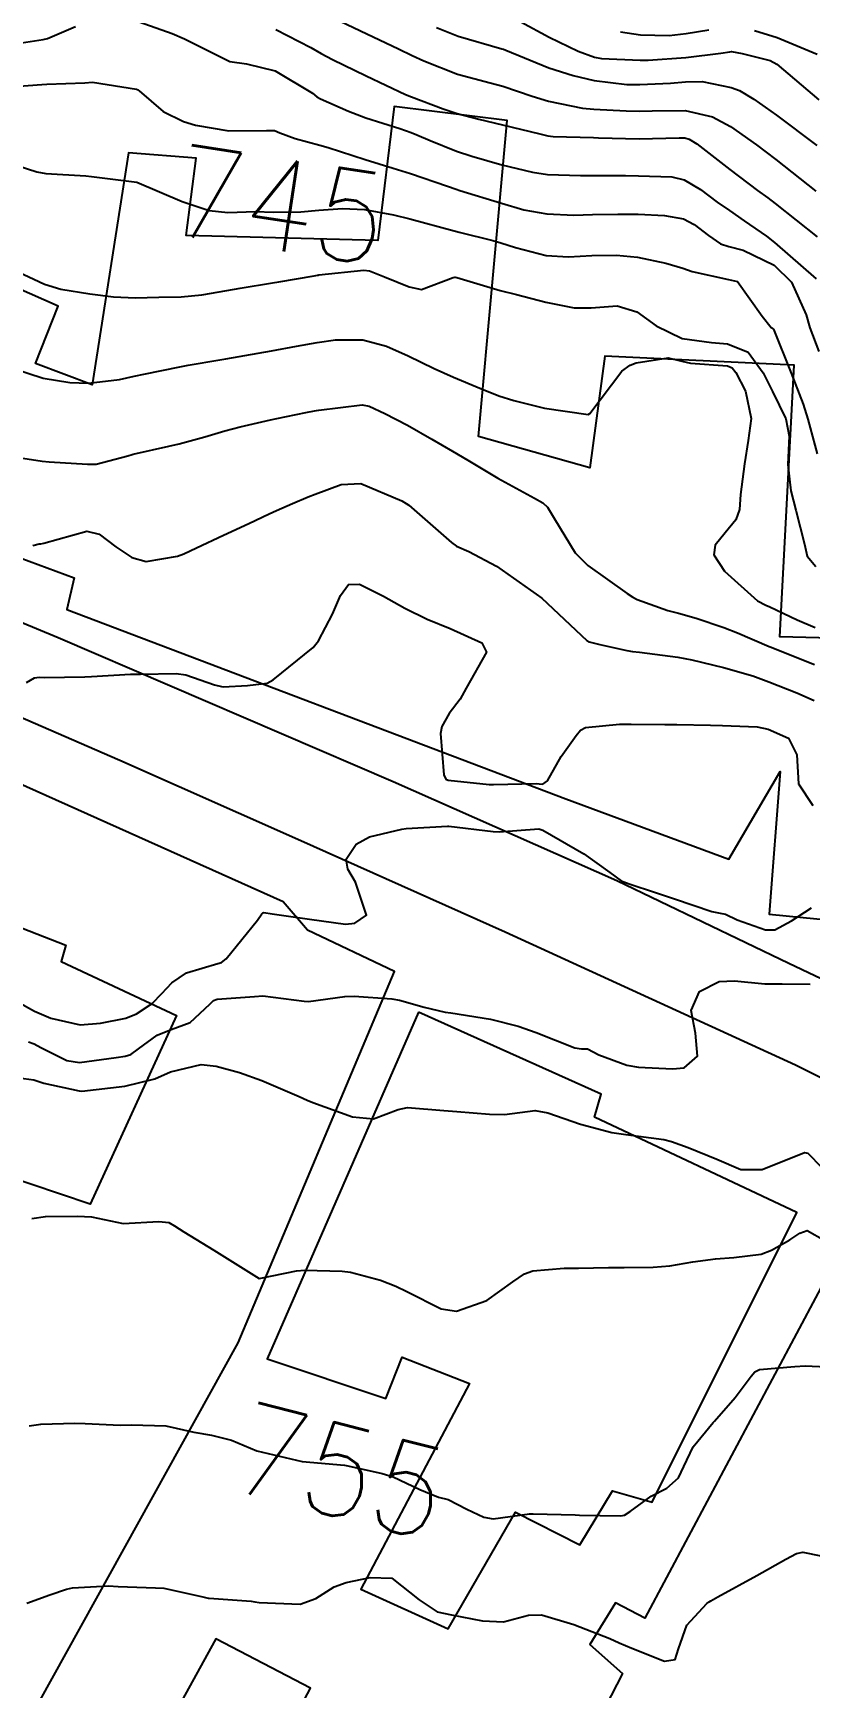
# Model space of a CAD drawing. Header units: metres. Extents: x 318500 to 325275, y 7408834 to 7428799.
# Drawn here: x 321513.3 to 321547.4, y 7415225.5 to 7415298 of the extents above; entities that cross this region are included whole.
import ezdxf
from ezdxf.enums import TextEntityAlignment as Align

# ---------------------------------------------------------------- set-up
doc = ezdxf.new("R2010")
doc.units = ezdxf.units.M
doc.header["$MEASUREMENT"] = 0
for name, color, linetype in [('Cotas', 45, 'Continuous'), ('Curvas de Nivel 1m', 11, 'Continuous'), ('Curvas de Nivel 5m', 15, 'Continuous'), ('Edificações', 30, 'Continuous'), ('Vias Primárias', 230, 'Continuous')]:
    doc.layers.add(name, color=color, linetype=linetype)
doc.styles.add('Style-STANDARD', font='STANDARD.shx')

msp = doc.modelspace()

# ---------------------------------------------------------------- linework, layer by layer
at = {"layer": 'Curvas de Nivel 1m', "flags": 128}
for points, elevation in [([(321526.823, 7415298.563), (321527.99, 7415298.018), (321529.373, 7415297.356), (321529.976, 7415297.067), (321530.483, 7415296.832), (321531.964, 7415296.244), (321533.394, 7415295.863), (321533.956, 7415295.715), (321535.24, 7415295.277), (321535.948, 7415295.062), (321537.453, 7415294.755), (321537.945, 7415294.705), (321539.362, 7415294.637), (321539.944, 7415294.619), (321540.509, 7415294.64), (321541.945, 7415294.646), (321543.144, 7415294.368), (321543.942, 7415293.943), (321545.079, 7415293.143), (321545.921, 7415292.504), (321547.676, 7415291.112)], 741), ([(321512.647, 7415297.58), (321513.787, 7415297.759), (321513.984, 7415297.809), (321515.207, 7415298.326)], 743), ([(321517.995, 7415298.54), (321519.452, 7415298.024), (321519.985, 7415297.796), (321520.629, 7415297.47), (321521.97, 7415296.8), (321522.713, 7415296.698), (321523.964, 7415296.394), (321525.597, 7415295.405), (321525.796, 7415295.25), (321525.948, 7415295.161), (321527.176, 7415294.615), (321527.94, 7415294.329), (321529.434, 7415293.856), (321529.933, 7415293.681), (321530.172, 7415293.586), (321530.768, 7415293.337), (321531.923, 7415292.87), (321532.591, 7415292.639), (321533.915, 7415292.268), (321535.246, 7415291.94), (321535.909, 7415291.844), (321537.364, 7415291.792), (321537.908, 7415291.792), (321539.333, 7415291.794), (321539.909, 7415291.779), (321541.372, 7415291.732), (321541.906, 7415291.613), (321542.626, 7415291.179), (321543.359, 7415290.635), (321543.891, 7415290.264), (321544.544, 7415289.807), (321545.517, 7415289.135), (321545.876, 7415288.86), (321547.702, 7415287.262)], 743), ([(321523.992, 7415298.2), (321525.532, 7415297.407), (321525.976, 7415297.149), (321526.478, 7415296.887), (321527.962, 7415296.167), (321529.684, 7415295.353), (321529.949, 7415295.242), (321531.333, 7415294.718), (321531.942, 7415294.521), (321532.904, 7415294.27), (321533.937, 7415294.017), (321535.577, 7415293.63), (321535.933, 7415293.535), (321536.167, 7415293.501), (321537.932, 7415293.459), (321538.152, 7415293.456), (321539.932, 7415293.413), (321541.68, 7415293.445), (321541.933, 7415293.443), (321542.133, 7415293.387), (321542.466, 7415293.182), (321543.914, 7415292.065), (321545.123, 7415291.142), (321545.575, 7415290.813), (321545.894, 7415290.574), (321547.741, 7415289.111)], 742), ([(321534.745, 7415298.536), (321535.989, 7415297.871), (321537.255, 7415297.251), (321537.976, 7415296.984), (321538.279, 7415296.932), (321539.975, 7415296.853), (321540.326, 7415296.855), (321541.977, 7415296.979), (321543.511, 7415297.167), (321543.914, 7415297.228), (321543.981, 7415297.229), (321544.458, 7415297.153), (321545.681, 7415296.838), (321545.975, 7415296.678), (321547.808, 7415295.112)], 739), ([(321539.116, 7415298.1), (321539.991, 7415297.962), (321541.252, 7415297.936), (321541.993, 7415298.026), (321542.986, 7415298.184)], 738), ([(321544.988, 7415298.152), (321545.991, 7415297.848), (321547.747, 7415297.112)], 738), ([(321511.951, 7415295.664), (321513.723, 7415295.794), (321513.954, 7415295.802), (321515.621, 7415295.869), (321515.955, 7415295.888), (321517.879, 7415295.583), (321517.951, 7415295.554), (321518.003, 7415295.509), (321519.056, 7415294.608), (321519.937, 7415294.16), (321520.463, 7415293.999), (321521.933, 7415293.75), (321523.589, 7415293.778), (321523.933, 7415293.765), (321524.175, 7415293.669), (321524.837, 7415293.416), (321525.926, 7415293.132), (321526.291, 7415293.028), (321527.917, 7415292.497), (321529.145, 7415292.124), (321529.908, 7415291.888), (321531.521, 7415291.326), (321531.898, 7415291.198), (321532.071, 7415291.144), (321533.889, 7415290.583), (321534.868, 7415290.297), (321535.883, 7415290.11), (321537.069, 7415290.065), (321537.883, 7415290.082), (321539.002, 7415290.104), (321539.883, 7415290.097), (321541.043, 7415290.038), (321541.88, 7415289.89), (321542.348, 7415289.654), (321542.978, 7415289.173), (321543.505, 7415288.796), (321543.873, 7415288.677), (321544.497, 7415288.525), (321545.861, 7415287.863), (321546.611, 7415287.122), (321547.258, 7415285.687), (321547.417, 7415285.114), (321547.81, 7415284.085)], 744), ([(321512.69, 7415287.572), (321513.842, 7415287.037), (321514.569, 7415286.819), (321515.836, 7415286.613), (321516.876, 7415286.473), (321517.834, 7415286.426), (321518.857, 7415286.467), (321519.835, 7415286.48), (321520.743, 7415286.559), (321521.84, 7415286.753), (321522.428, 7415286.855), (321523.845, 7415287.093), (321524.124, 7415287.14), (321525.669, 7415287.402), (321525.825, 7415287.426), (321525.85, 7415287.43), (321525.885, 7415287.434), (321527.853, 7415287.65), (321528.099, 7415287.614), (321528.754, 7415287.356), (321529.844, 7415286.909), (321530.382, 7415286.795), (321531.766, 7415287.321), (321531.85, 7415287.339), (321531.867, 7415287.336), (321531.937, 7415287.319), (321533.842, 7415286.748), (321534.551, 7415286.572), (321535.835, 7415286.247), (321537.084, 7415285.999), (321537.831, 7415286.001), (321538.969, 7415286.087), (321539.829, 7415285.818), (321540.672, 7415285.201), (321541.815, 7415284.654), (321543.11, 7415284.468), (321543.813, 7415284.419), (321544.712, 7415284.05), (321545.367, 7415283.137), (321545.788, 7415282.323), (321546.366, 7415281.124), (321546.51, 7415280.368), (321546.46, 7415279.119), (321546.582, 7415277.971), (321546.81, 7415277.114), (321547.184, 7415275.622), (321547.308, 7415275.106), (321547.683, 7415274.648)], 746), ([(321511.836, 7415283.533), (321513.784, 7415282.912), (321514.953, 7415282.714), (321515.782, 7415282.689), (321517.131, 7415282.857), (321517.785, 7415282.993), (321518.2, 7415283.082), (321519.789, 7415283.412), (321520.144, 7415283.475), (321521.539, 7415283.708), (321521.795, 7415283.751), (321523.222, 7415284.005), (321523.8, 7415284.107), (321524.904, 7415284.308), (321525.806, 7415284.467), (321526.608, 7415284.588), (321527.808, 7415284.593), (321528.85, 7415284.308), (321529.798, 7415283.884), (321530.944, 7415283.328), (321531.786, 7415282.952), (321532.948, 7415282.469), (321533.778, 7415282.134), (321534.431, 7415281.934), (321535.773, 7415281.6), (321537.694, 7415281.318), (321537.771, 7415281.364), (321539.178, 7415283.219), (321539.531, 7415283.477), (321539.796, 7415283.582), (321541.205, 7415283.798), (321541.805, 7415283.657), (321542.191, 7415283.572), (321543.803, 7415283.445), (321544.009, 7415283.363), (321544.176, 7415283.154), (321544.598, 7415282.337), (321544.845, 7415281.144), (321544.721, 7415280.18), (321544.552, 7415279.148), (321544.379, 7415277.802), (321544.333, 7415277.151), (321544.166, 7415276.7), (321543.704, 7415276.123), (321543.273, 7415275.588), (321543.203, 7415275.165), (321543.679, 7415274.441), (321545.125, 7415273.138), (321545.484, 7415272.959), (321545.658, 7415272.886), (321546.857, 7415272.317), (321547.649, 7415271.978)], 747), ([(321511.74, 7415279.58), (321513.736, 7415279.263), (321514.049, 7415279.241), (321515.734, 7415279.14), (321516.119, 7415279.14), (321517.498, 7415279.504), (321517.685, 7415279.557), (321517.741, 7415279.571), (321519.303, 7415279.928), (321519.748, 7415280.034), (321520.882, 7415280.334), (321521.757, 7415280.597), (321522.424, 7415280.776), (321523.765, 7415281.078), (321524.038, 7415281.145), (321525.306, 7415281.405), (321525.696, 7415281.476), (321525.771, 7415281.491), (321525.879, 7415281.507), (321527.774, 7415281.733), (321528.082, 7415281.674), (321528.769, 7415281.355), (321529.763, 7415280.849), (321530.844, 7415280.239), (321531.746, 7415279.71), (321532.411, 7415279.31), (321533.729, 7415278.528), (321535.334, 7415277.647), (321535.713, 7415277.442), (321535.91, 7415277.258), (321536.212, 7415276.747), (321537.12, 7415275.246), (321537.682, 7415274.69), (321539.409, 7415273.468), (321539.661, 7415273.301), (321539.845, 7415273.207), (321541.185, 7415272.717), (321541.654, 7415272.6), (321542.436, 7415272.388), (321543.648, 7415271.975), (321544.241, 7415271.746), (321545.64, 7415271.146), (321545.674, 7415271.129), (321547.629, 7415270.35)], 748), ([(321513.33, 7415275.564), (321513.615, 7415275.637), (321513.691, 7415275.647), (321513.81, 7415275.678), (321515.697, 7415276.201), (321516.247, 7415276.074), (321516.972, 7415275.511), (321517.683, 7415275.05), (321518.304, 7415274.871), (321519.684, 7415275.103), (321519.954, 7415275.208), (321520.513, 7415275.468), (321521.696, 7415276.022), (321522.808, 7415276.54), (321523.705, 7415276.953), (321524.025, 7415277.099), (321524.719, 7415277.41), (321525.416, 7415277.701), (321525.716, 7415277.823), (321526.857, 7415278.249), (321527.724, 7415278.284), (321529.52, 7415277.536), (321529.711, 7415277.418), (321529.821, 7415277.339), (321531.694, 7415275.702), (321531.924, 7415275.548), (321532.457, 7415275.309), (321533.681, 7415274.663), (321535.66, 7415273.26), (321537.633, 7415271.41), (321537.74, 7415271.346), (321538.205, 7415271.231), (321539.389, 7415270.967), (321539.636, 7415270.927), (321539.949, 7415270.891), (321541.632, 7415270.674), (321542.243, 7415270.561), (321543.626, 7415270.214), (321544.914, 7415269.847), (321545.617, 7415269.598), (321546.845, 7415269.111), (321547.605, 7415268.765)], 749), ([(321512.642, 7415255.568), (321513.414, 7415255.15), (321514.117, 7415254.842), (321515.405, 7415254.554), (321516.299, 7415254.624), (321517.41, 7415254.841), (321517.884, 7415255.024), (321518.572, 7415255.488), (321518.991, 7415255.919), (321519.434, 7415256.393), (321520.08, 7415256.83), (321521.447, 7415257.235), (321521.614, 7415257.281), (321521.814, 7415257.445), (321523.186, 7415259.144), (321523.386, 7415259.421), (321523.426, 7415259.465), (321523.471, 7415259.473), (321523.835, 7415259.416), (321525.468, 7415259.182), (321527.053, 7415258.964), (321527.466, 7415259), (321527.972, 7415259.362), (321527.492, 7415260.808), (321527.145, 7415261.375), (321527.074, 7415261.809), (321527.516, 7415262.467), (321528.097, 7415262.786), (321529.527, 7415263.13), (321529.712, 7415263.153), (321531.529, 7415263.262), (321531.588, 7415263.26), (321533.526, 7415263.022), (321533.797, 7415263.014), (321535.528, 7415263.141), (321535.701, 7415263.085), (321537.512, 7415262.051), (321538.65, 7415261.223), (321539.143, 7415260.863), (321539.495, 7415260.725), (321540.652, 7415260.353), (321541.489, 7415260.072), (321543.124, 7415259.523), (321543.483, 7415259.446), (321543.722, 7415259.396), (321544.233, 7415259.149), (321545.474, 7415258.712), (321545.888, 7415258.709), (321546.61, 7415259.113), (321547.486, 7415259.683)], 751), ([(321513.147, 7415253.809), (321513.392, 7415253.711), (321513.686, 7415253.556), (321514.827, 7415252.981), (321515.384, 7415252.896), (321516.993, 7415253.113), (321517.387, 7415253.172), (321517.635, 7415253.25), (321517.965, 7415253.494), (321518.793, 7415254.092), (321519.403, 7415254.338), (321520.231, 7415254.644), (321521.094, 7415255.455), (321521.255, 7415255.62), (321521.423, 7415255.668), (321523.064, 7415255.786), (321523.426, 7415255.816), (321525.242, 7415255.582), (321525.423, 7415255.577), (321527.015, 7415255.787), (321527.426, 7415255.801), (321529.079, 7415255.691), (321529.424, 7415255.627), (321530.502, 7415255.329), (321531.417, 7415255.107), (321531.666, 7415255.067), (321533.413, 7415254.791), (321534.631, 7415254.494), (321535.409, 7415254.206), (321537.112, 7415253.534), (321537.403, 7415253.492), (321537.667, 7415253.501), (321538.17, 7415253.228), (321539.394, 7415252.785), (321539.908, 7415252.687), (321541.391, 7415252.611), (321541.91, 7415252.657), (321542.493, 7415253.169), (321542.405, 7415254.175), (321542.217, 7415255.172), (321542.585, 7415256.016), (321543.439, 7415256.453), (321544.115, 7415256.475), (321545.438, 7415256.349), (321546.211, 7415256.346), (321547.438, 7415256.331)], 752), ([(321512.716, 7415252.228), (321513.376, 7415252.13), (321513.812, 7415251.991), (321515.371, 7415251.647), (321515.483, 7415251.64), (321517.374, 7415251.854), (321518.68, 7415252.184), (321519.38, 7415252.483), (321520.724, 7415252.801), (321521.383, 7415252.736), (321522.396, 7415252.45), (321523.377, 7415252.102), (321525.024, 7415251.403), (321525.368, 7415251.246), (321525.623, 7415251.14), (321527.357, 7415250.516), (321528.284, 7415250.428), (321529.362, 7415250.837), (321529.771, 7415250.929), (321531.362, 7415250.786), (321531.932, 7415250.741), (321533.36, 7415250.625), (321534.026, 7415250.614), (321535.363, 7415250.785), (321535.931, 7415250.684), (321537.354, 7415250.189), (321538.736, 7415249.832), (321539.348, 7415249.74), (321541.013, 7415249.517), (321541.344, 7415249.427), (321542.088, 7415249.173), (321543.335, 7415248.656), (321544.388, 7415248.202), (321545.331, 7415248.202), (321547.189, 7415248.952), (321547.338, 7415248.919), (321549.129, 7415247.082)], 753), ([(321513.295, 7415246.058), (321513.885, 7415246.141), (321515.296, 7415246.151), (321515.906, 7415246.131), (321517.293, 7415245.837), (321518.854, 7415245.925), (321519.294, 7415245.879), (321519.551, 7415245.735), (321519.956, 7415245.47), (321521.278, 7415244.67), (321523.26, 7415243.42), (321524.907, 7415243.762), (321525.266, 7415243.794), (321526.899, 7415243.742), (321527.265, 7415243.695), (321528.586, 7415243.35), (321529.256, 7415243.091), (321529.735, 7415242.853), (321531.242, 7415242.093), (321531.924, 7415241.993), (321533.252, 7415242.462), (321534.395, 7415243.273), (321534.904, 7415243.627), (321535.267, 7415243.757), (321536.644, 7415243.871), (321537.27, 7415243.881), (321538.59, 7415243.9), (321539.27, 7415243.905), (321540.55, 7415243.912), (321541.272, 7415243.98), (321542.288, 7415244.157), (321543.277, 7415244.287), (321544.082, 7415244.344), (321545.28, 7415244.496), (321545.736, 7415244.671), (321546.543, 7415245.111), (321546.987, 7415245.413), (321547.297, 7415245.534), (321548.081, 7415245.092)], 754), ([(321513.066, 7415229.18), (321514.083, 7415229.545), (321514.808, 7415229.8), (321515.075, 7415229.848), (321516.646, 7415229.937), (321517.076, 7415229.918), (321518.711, 7415229.848), (321519.075, 7415229.837), (321520.789, 7415229.454), (321521.026, 7415229.407), (321521.07, 7415229.403), (321522.912, 7415229.266), (321523.068, 7415229.247), (321523.268, 7415229.218), (321525.067, 7415229.137), (321525.75, 7415229.39), (321526.555, 7415229.901), (321527.081, 7415230.082), (321528.127, 7415230.312), (321529.084, 7415230.278), (321530.278, 7415229.328), (321531.072, 7415228.8), (321531.704, 7415228.677), (321533.067, 7415228.414), (321533.977, 7415228.366), (321535.071, 7415228.656), (321535.65, 7415228.675), (321537.065, 7415228.251), (321538.645, 7415227.628), (321539.054, 7415227.45), (321539.604, 7415227.202), (321541.042, 7415226.637), (321541.509, 7415226.709), (321541.66, 7415227.174), (321542.024, 7415228.212), (321542.899, 7415229.162), (321543.001, 7415229.24), (321543.081, 7415229.29), (321543.389, 7415229.461), (321545.093, 7415230.397), (321546.373, 7415231.111), (321546.84, 7415231.368), (321547.105, 7415231.419), (321548.758, 7415231.083)], 756)]:
    msp.add_lwpolyline(points, dxfattribs=dict(at, elevation=elevation))
at = {"layer": 'Curvas de Nivel 5m', "flags": 128}
for points, elevation in [([(321531.04, 7415298.289), (321531.989, 7415297.914), (321533.915, 7415297.357), (321533.981, 7415297.334), (321534.085, 7415297.289), (321535.969, 7415296.527), (321537.036, 7415296.181), (321537.961, 7415295.964), (321539.386, 7415295.792), (321539.959, 7415295.785), (321541.303, 7415295.854), (321541.961, 7415295.909), (321542.697, 7415295.914), (321543.965, 7415295.662), (321544.328, 7415295.519), (321544.958, 7415295.145), (321545.95, 7415294.451), (321547.723, 7415293.112)], 740), ([(321511.913, 7415292.471), (321513.513, 7415291.957), (321513.905, 7415291.887), (321515.658, 7415291.779), (321515.903, 7415291.76), (321517.9, 7415291.5), (321519.888, 7415290.663), (321521.076, 7415290.269), (321521.881, 7415290.182), (321523.1, 7415290.213), (321523.881, 7415290.185), (321525.084, 7415290.21), (321525.883, 7415290.282), (321526.923, 7415290.346), (321527.884, 7415290.305), (321529.161, 7415290.077), (321529.878, 7415289.897), (321531.816, 7415289.375), (321531.871, 7415289.361), (321532.036, 7415289.318), (321533.511, 7415288.94), (321533.866, 7415288.846), (321534.503, 7415288.644), (321535.86, 7415288.296), (321536.837, 7415288.232), (321537.86, 7415288.289), (321538.944, 7415288.307), (321539.86, 7415288.209), (321541.1, 7415287.955), (321541.855, 7415287.728), (321542.261, 7415287.589), (321543.851, 7415287.237), (321544.242, 7415287.154), (321545.332, 7415285.633), (321545.729, 7415285.131), (321545.788, 7415285.098), (321545.819, 7415285.063), (321546.602, 7415283.122), (321547.122, 7415281.775), (321547.337, 7415281.114), (321547.747, 7415279.594)], 745), ([(321513.051, 7415269.566), (321513.405, 7415269.769), (321513.612, 7415269.794), (321513.833, 7415269.777), (321515.613, 7415269.804), (321515.907, 7415269.819), (321517.614, 7415269.92), (321518.05, 7415269.931), (321519.615, 7415269.953), (321520.04, 7415269.899), (321521.31, 7415269.454), (321521.609, 7415269.379), (321521.683, 7415269.375), (321522.751, 7415269.433), (321523.611, 7415269.535), (321523.875, 7415269.68), (321525.627, 7415271.1), (321525.869, 7415271.396), (321526.473, 7415272.562), (321526.827, 7415273.382), (321527.181, 7415273.863), (321527.667, 7415273.87), (321528.719, 7415273.354), (321529.652, 7415272.815), (321530.634, 7415272.341), (321531.639, 7415271.936), (321533.027, 7415271.299), (321533.228, 7415270.898), (321532.349, 7415269.309), (321532.084, 7415268.831), (321531.593, 7415268.197), (321531.269, 7415267.639), (321531.217, 7415267.324), (321531.361, 7415265.514), (321531.453, 7415265.321), (321531.55, 7415265.273), (321533.349, 7415265.094), (321533.548, 7415265.087), (321535.412, 7415265.125), (321535.548, 7415265.11), (321535.704, 7415265.103), (321535.916, 7415265.256), (321536.511, 7415266.31), (321537.165, 7415267.244), (321537.362, 7415267.464), (321537.585, 7415267.588), (321539.075, 7415267.73), (321539.588, 7415267.734), (321541.052, 7415267.724), (321541.588, 7415267.713), (321543.066, 7415267.687), (321543.588, 7415267.68), (321545.11, 7415267.615), (321545.586, 7415267.517), (321546.484, 7415267.116), (321546.844, 7415266.382), (321546.923, 7415265.11), (321547.546, 7415264.173)], 750), ([(321513.171, 7415236.954), (321513.685, 7415237.039), (321515.173, 7415237.076), (321515.634, 7415237.063), (321517.172, 7415236.987), (321517.668, 7415237), (321519.172, 7415236.957), (321520.392, 7415236.685), (321521.167, 7415236.557), (321522.054, 7415236.327), (321523.157, 7415235.869), (321525.15, 7415235.4), (321527.011, 7415235.234), (321527.148, 7415235.211), (321528.663, 7415234.865), (321529.144, 7415234.719), (321530.305, 7415234.162), (321531.135, 7415233.837), (321531.549, 7415233.727), (321532.376, 7415233.301), (321533.125, 7415232.95), (321533.522, 7415232.886), (321535.128, 7415233.097), (321535.28, 7415233.106), (321537.127, 7415233.055), (321537.319, 7415233.045), (321539.127, 7415233.009), (321539.289, 7415233.046), (321539.538, 7415233.204), (321540.461, 7415233.869), (321541.146, 7415234.225), (321541.655, 7415234.673), (321541.891, 7415235.173), (321542.298, 7415236.04), (321543.179, 7415237.102), (321543.236, 7415237.159), (321544.145, 7415238.196), (321544.851, 7415239.135), (321545.011, 7415239.335), (321545.214, 7415239.424), (321546.758, 7415239.566), (321547.217, 7415239.592), (321548.782, 7415239.519)], 755)]:
    msp.add_lwpolyline(points, dxfattribs=dict(at, elevation=elevation))
at = {"layer": 'Edificações'}
for points in [[(321554.676, 7415271.344), (321546.097, 7415271.564), (321546.737, 7415283.483), (321538.433, 7415283.867), (321537.773, 7415278.979), (321532.879, 7415280.352), (321534.139, 7415294.213), (321529.19, 7415294.817), (321528.475, 7415288.94), (321520.061, 7415289.16), (321520.501, 7415292.565), (321517.532, 7415292.785), (321515.931, 7415282.613), (321513.456, 7415283.547), (321514.446, 7415286.074), (321511.412, 7415287.404)], [(321506.847, 7415277.221), (321515.151, 7415274.145), (321514.821, 7415272.759), (321536.72, 7415264.455), (321543.869, 7415261.819), (321546.123, 7415265.663), (321545.641, 7415259.395), (321551.305, 7415258.846)], [(321512.852, 7415217.073), (321516.081, 7415215.626), (321514.895, 7415213.059), (321518.255, 7415211.743), (321525.508, 7415225.453), (321521.357, 7415227.624), (321518.326, 7415222.096), (321513.581, 7415224.795), (321522.346, 7415240.607), (321529.204, 7415256.89), (321525.376, 7415258.697), (321524.321, 7415259.947), (321511.209, 7415265.804)], [(321507.662, 7415260.818), (321514.775, 7415258.035), (321514.577, 7415257.329), (321519.629, 7415254.954), (321515.851, 7415246.686), (321511.945, 7415248.001)], [(321556.761, 7415216.831), (321567.214, 7415235.214), (321558.362, 7415239.943), (321560.317, 7415243.49), (321556.612, 7415245.649), (321548.939, 7415232.887), (321548.013, 7415233.71), (321552.646, 7415242.673), (321548.735, 7415244.575), (321540.188, 7415228.524), (321538.901, 7415229.192), (321537.765, 7415227.376), (321539.206, 7415226.091), (321534.934, 7415217.815)]]:
    msp.add_lwpolyline(points, dxfattribs=at)
msp.add_lwpolyline([(321530.255, 7415255.099), (321523.617, 7415239.893), (321528.812, 7415238.164), (321529.533, 7415239.965), (321532.492, 7415238.812), (321527.727, 7415229.79), (321531.552, 7415228.061), (321534.51, 7415233.177), (321537.324, 7415231.736), (321538.767, 7415234.114), (321540.498, 7415233.609), (321546.85, 7415246.312), (321537.975, 7415250.491), (321538.263, 7415251.5), (321530.255, 7415255.099)], close=True, dxfattribs=at)
at = {"layer": 'Vias Primárias'}
for points in [[(321109.374, 7414841.125, 0), (321121.447, 7414845.471, -0.165445)], [(321503.406, 7415276.114), (321514.446, 7415271.532), (321529.136, 7415265.214), (321538.947, 7415260.881), (321546.5, 7415257.25), (321552.819, 7415254.258), (321561.324, 7415250.057), (321575.278, 7415242.865), (321588.632, 7415236.323), (321594.579, 7415233.593, 0.102962), (321605.499, 7415231.09), (321609.285, 7415231.879), (321611.497, 7415232.916), (321618.823, 7415238.465), (321625.585, 7415244.9), (321631.203, 7415250.354), (321635.045, 7415254.987), (321640.96, 7415261.662), (321648.356, 7415272.625), (321649.888, 7415275.769), (321651.095, 7415280.183), (321653.341, 7415290.257), (321655.696, 7415300.445)], [(321512.005, 7415268.388), (321517.147, 7415266.161), (321524.96, 7415262.688), (321534.056, 7415258.627), (321546.797, 7415252.795), (321557.458, 7415247.447), (321568.566, 7415241.717), (321581.933, 7415234.912), (321594.986, 7415228.182), (321597.764, 7415226.75, -0.059166), (321601.688, 7415220.715), (321603.458, 7415211.198), (321605.334, 7415201.888), (321607.937, 7415188.216), (321610.438, 7415175.645), (321612.243, 7415166.446), (321613.874, 7415157.452)]]:
    msp.add_lwpolyline(points, format="xyb", dxfattribs=at)

# ---------------------------------------------------------------- texts
at = {"layer": 'Cotas', "style": 'Style-STANDARD'}
for s, rotation, p in [('745', 351.37045, (321524.184, 7415290.514, 745)), ('755', 345.55185, (321526.816, 7415234.984, 755))]:
    msp.add_text(s, height=4, rotation=rotation, dxfattribs=at).set_placement(p, align=Align.MIDDLE_CENTER)

doc.saveas('drawing.dxf')
